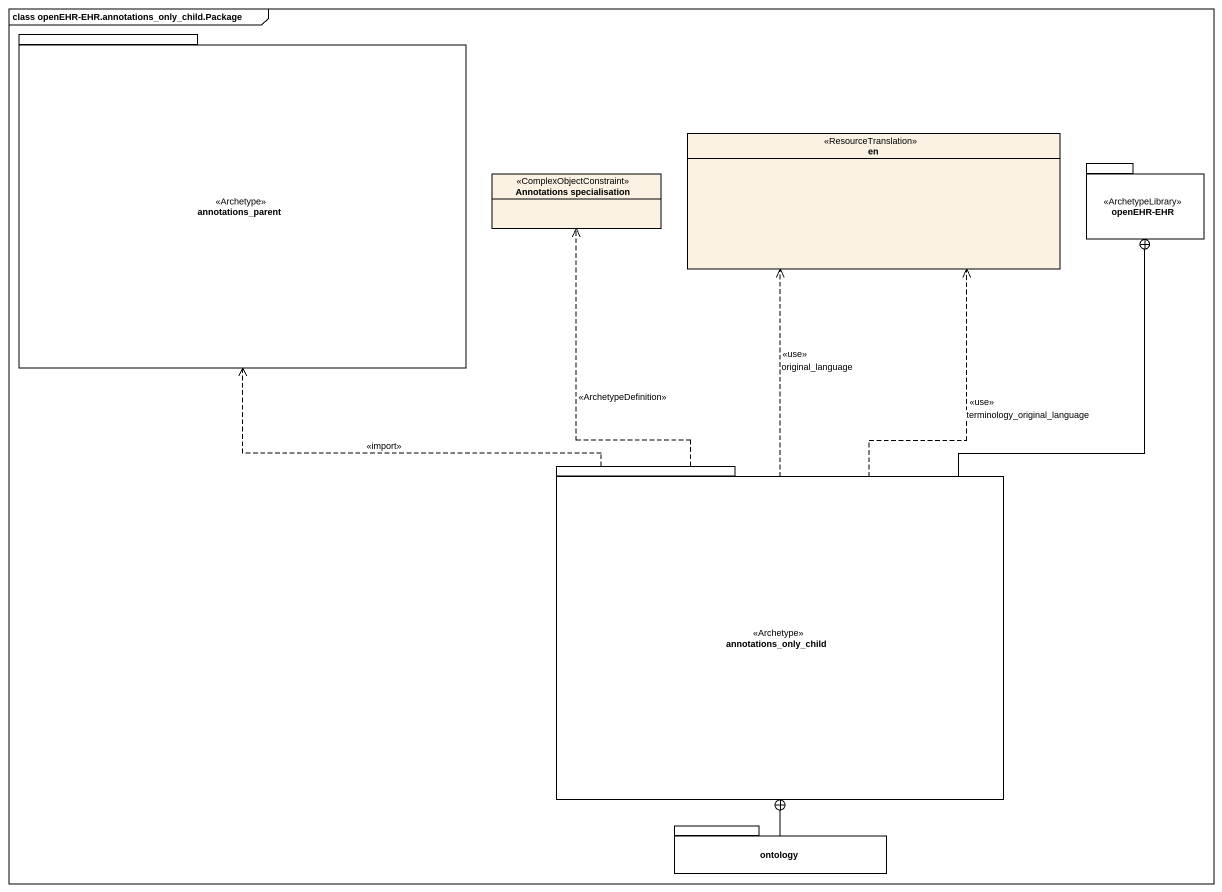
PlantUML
@startuml
mainframe class openEHR-EHR.annotations_only_child.Package
hide circle
hide empty members
package annotations_parent <<Archetype>> {
}
enum en <<ResourceTranslation>>
class "Annotations specialisation" as Annotations_specialisation <<ComplexObjectConstraint>>
package "openEHR-EHR" as openEHR_EHR <<ArchetypeLibrary>> {
}
package annotations_only_child <<Archetype>> {
}
package ontology {
}
annotations_only_child .up.> annotations_parent : <<import>>
annotations_only_child .up.> en : <<use>>\noriginal_language
annotations_only_child .up.> en : <<use>>\nterminology_original_language
annotations_only_child .up.> Annotations_specialisation : <<ArchetypeDefinition>>
annotations_only_child -up-+ openEHR_EHR
ontology -up-+ annotations_only_child
@enduml
